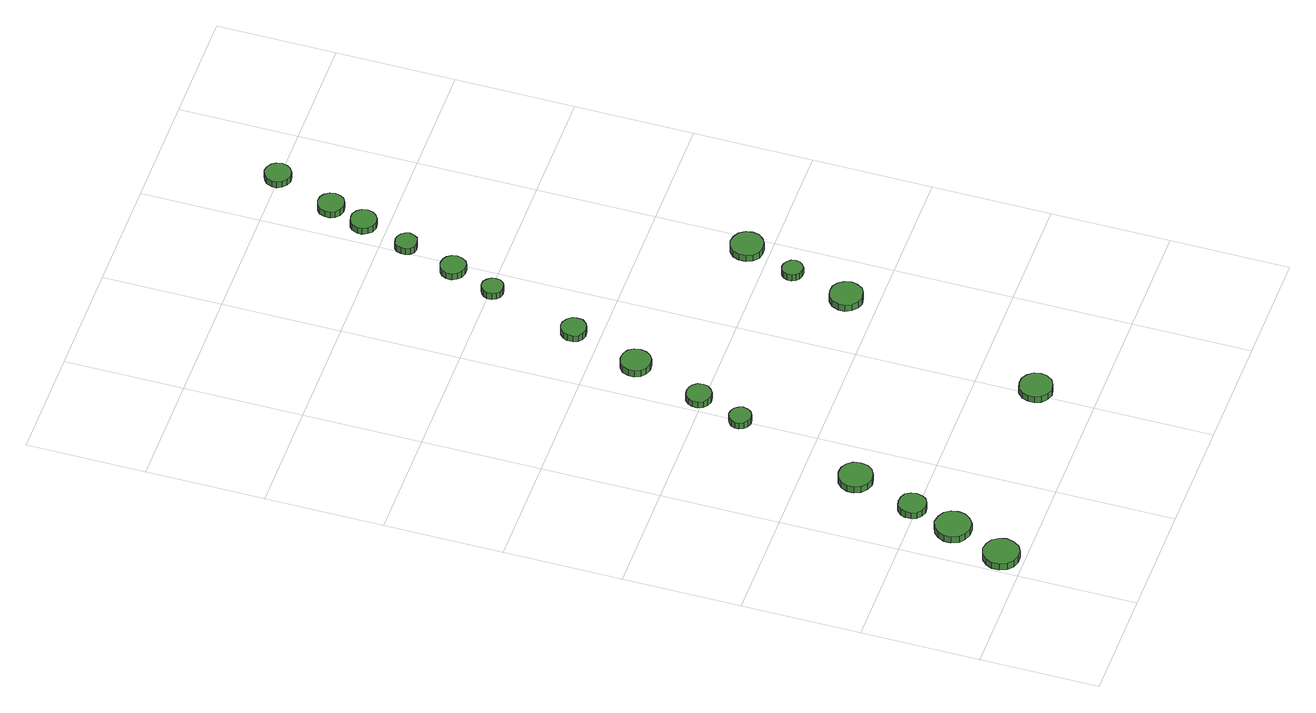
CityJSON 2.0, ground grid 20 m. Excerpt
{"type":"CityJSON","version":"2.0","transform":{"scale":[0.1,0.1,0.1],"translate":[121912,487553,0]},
"CityObjects":{
"tree1":{"type":"SolitaryVegetationObject","attributes":{"function":"something"},"geometry":[{"type":"MultiSurface","lod":"1","boundaries":[[[0,1,2,3,4,5,6,7,8,9,10,11,12,13,14]],[[15,16,17,18,19,20,21,22,23,24,25,26,27,28,29]],[[0,29,28,1]],[[1,28,27,2]],[[2,27,26,3]],[[3,26,25,4]],[[4,25,24,5]],[[5,24,23,6]],[[6,23,22,7]],[[7,22,21,8]],[[8,21,20,9]],[[9,20,19,10]],[[10,19,18,11]],[[11,18,17,12]],[[12,17,16,13]],[[13,16,15,14]],[[14,15,29,0]]]}]},
"tree2":{"type":"SolitaryVegetationObject","attributes":{"function":"something"},"geometry":[{"type":"MultiSurface","lod":"1","boundaries":[[[30,31,32,33,34,35,36,37,38,39,40,41,42,43,44]],[[45,46,47,48,49,50,51,52,53,54,55,56,57,58,59]],[[30,59,58,31]],[[31,58,57,32]],[[32,57,56,33]],[[33,56,55,34]],[[34,55,54,35]],[[35,54,53,36]],[[36,53,52,37]],[[37,52,51,38]],[[38,51,50,39]],[[39,50,49,40]],[[40,49,48,41]],[[41,48,47,42]],[[42,47,46,43]],[[43,46,45,44]],[[44,45,59,30]]]}]},
"tree3":{"type":"SolitaryVegetationObject","attributes":{"function":"something"},"geometry":[{"type":"MultiSurface","lod":"1","boundaries":[[[60,61,62,63,64,65,66,67,68,69,70,71,72,73,74]],[[75,76,77,78,79,80,81,82,83,84,85,86,87,88,89]],[[60,89,88,61]],[[61,88,87,62]],[[62,87,86,63]],[[63,86,85,64]],[[64,85,84,65]],[[65,84,83,66]],[[66,83,82,67]],[[67,82,81,68]],[[68,81,80,69]],[[69,80,79,70]],[[70,79,78,71]],[[71,78,77,72]],[[72,77,76,73]],[[73,76,75,74]],[[74,75,89,60]]]}]},
"tree4":{"type":"SolitaryVegetationObject","attributes":{"function":"something"},"geometry":[{"type":"MultiSurface","lod":"1","boundaries":[[[90,91,92,93,94,95,96,97,98,99,100,101,102,103,104]],[[105,106,107,108,109,110,111,112,113,114,115,116,117,118,119]],[[90,119,118,91]],[[91,118,117,92]],[[92,117,116,93]],[[93,116,115,94]],[[94,115,114,95]],[[95,114,113,96]],[[96,113,112,97]],[[97,112,111,98]],[[98,111,110,99]],[[99,110,109,100]],[[100,109,108,101]],[[101,108,107,102]],[[102,107,106,103]],[[103,106,105,104]],[[104,105,119,90]]]}]},
"tree5":{"type":"SolitaryVegetationObject","attributes":{"function":"something"},"geometry":[{"type":"MultiSurface","lod":"1","boundaries":[[[120,121,122,123,124,125,126,127,128,129,130,131,132,133,134]],[[135,136,137,138,139,140,141,142,143,144,145,146,147,148,149]],[[120,149,148,121]],[[121,148,147,122]],[[122,147,146,123]],[[123,146,145,124]],[[124,145,144,125]],[[125,144,143,126]],[[126,143,142,127]],[[127,142,141,128]],[[128,141,140,129]],[[129,140,139,130]],[[130,139,138,131]],[[131,138,137,132]],[[132,137,136,133]],[[133,136,135,134]],[[134,135,149,120]]]}]},
"tree6":{"type":"SolitaryVegetationObject","attributes":{"function":"something"},"geometry":[{"type":"MultiSurface","lod":"1","boundaries":[[[150,151,152,153,154,155,156,157,158,159,160,161,162,163,164]],[[165,166,167,168,169,170,171,172,173,174,175,176,177,178,179]],[[150,179,178,151]],[[151,178,177,152]],[[152,177,176,153]],[[153,176,175,154]],[[154,175,174,155]],[[155,174,173,156]],[[156,173,172,157]],[[157,172,171,158]],[[158,171,170,159]],[[159,170,169,160]],[[160,169,168,161]],[[161,168,167,162]],[[162,167,166,163]],[[163,166,165,164]],[[164,165,179,150]]]}]},
"tree7":{"type":"SolitaryVegetationObject","attributes":{"function":"something"},"geometry":[{"type":"MultiSurface","lod":"1","boundaries":[[[180,181,182,183,184,185,186,187,188,189,190,191,192,193,194]],[[195,196,197,198,199,200,201,202,203,204,205,206,207,208,209]],[[180,209,208,181]],[[181,208,207,182]],[[182,207,206,183]],[[183,206,205,184]],[[184,205,204,185]],[[185,204,203,186]],[[186,203,202,187]],[[187,202,201,188]],[[188,201,200,189]],[[189,200,199,190]],[[190,199,198,191]],[[191,198,197,192]],[[192,197,196,193]],[[193,196,195,194]],[[194,195,209,180]]]}]},
"tree8":{"type":"SolitaryVegetationObject","attributes":{"function":"something"},"geometry":[{"type":"MultiSurface","lod":"1","boundaries":[[[210,211,212,213,214,215,216,217,218,219,220,221,222,223,224]],[[225,226,227,228,229,230,231,232,233,234,235,236,237,238,239]],[[210,239,238,211]],[[211,238,237,212]],[[212,237,236,213]],[[213,236,235,214]],[[214,235,234,215]],[[215,234,233,216]],[[216,233,232,217]],[[217,232,231,218]],[[218,231,230,219]],[[219,230,229,220]],[[220,229,228,221]],[[221,228,227,222]],[[222,227,226,223]],[[223,226,225,224]],[[224,225,239,210]]]}]},
"tree9":{"type":"SolitaryVegetationObject","attributes":{"function":"something"},"geometry":[{"type":"MultiSurface","lod":"1","boundaries":[[[240,241,242,243,244,245,246,247,248,249,250,251,252,253,254]],[[255,256,257,258,259,260,261,262,263,264,265,266,267,268,269]],[[240,269,268,241]],[[241,268,267,242]],[[242,267,266,243]],[[243,266,265,244]],[[244,265,264,245]],[[245,264,263,246]],[[246,263,262,247]],[[247,262,261,248]],[[248,261,260,249]],[[249,260,259,250]],[[250,259,258,251]],[[251,258,257,252]],[[252,257,256,253]],[[253,256,255,254]],[[254,255,269,240]]]}]},
"tree10":{"type":"SolitaryVegetationObject","attributes":{"function":"something"},"geometry":[{"type":"MultiSurface","lod":"1","boundaries":[[[270,271,272,273,274,275,276,277,278,279,280,281,282,283,284]],[[285,286,287,288,289,290,291,292,293,294,295,296,297,298,299]],[[270,299,298,271]],[[271,298,297,272]],[[272,297,296,273]],[[273,296,295,274]],[[274,295,294,275]],[[275,294,293,276]],[[276,293,292,277]],[[277,292,291,278]],[[278,291,290,279]],[[279,290,289,280]],[[280,289,288,281]],[[281,288,287,282]],[[282,287,286,283]],[[283,286,285,284]],[[284,285,299,270]]]}]},
"tree11":{"type":"SolitaryVegetationObject","attributes":{"function":"something"},"geometry":[{"type":"MultiSurface","lod":"1","boundaries":[[[300,301,302,303,304,305,306,307,308,309,310,311,312,313,314]],[[315,316,317,318,319,320,321,322,323,324,325,326,327,328,329]],[[300,329,328,301]],[[301,328,327,302]],[[302,327,326,303]],[[303,326,325,304]],[[304,325,324,305]],[[305,324,323,306]],[[306,323,322,307]],[[307,322,321,308]],[[308,321,320,309]],[[309,320,319,310]],[[310,319,318,311]],[[311,318,317,312]],[[312,317,316,313]],[[313,316,315,314]],[[314,315,329,300]]]}]},
"tree12":{"type":"SolitaryVegetationObject","attributes":{"function":"something"},"geometry":[{"type":"MultiSurface","lod":"1","boundaries":[[[330,331,332,333,334,335,336,337,338,339,340,341,342,343,344]],[[345,346,347,348,349,350,351,352,353,354,355,356,357,358,359]],[[330,359,358,331]],[[331,358,357,332]],[[332,357,356,333]],[[333,356,355,334]],[[334,355,354,335]],[[335,354,353,336]],[[336,353,352,337]],[[337,352,351,338]],[[338,351,350,339]],[[339,350,349,340]],[[340,349,348,341]],[[341,348,347,342]],[[342,347,346,343]],[[343,346,345,344]],[[344,345,359,330]]]}]},
"tree13":{"type":"SolitaryVegetationObject","attributes":{"function":"something"},"geometry":[{"type":"MultiSurface","lod":"1","boundaries":[[[360,361,362,363,364,365,366,367,368,369,370,371,372,373,374]],[[375,376,377,378,379,380,381,382,383,384,385,386,387,388,389]],[[360,389,388,361]],[[361,388,387,362]],[[362,387,386,363]],[[363,386,385,364]],[[364,385,384,365]],[[365,384,383,366]],[[366,383,382,367]],[[367,382,381,368]],[[368,381,380,369]],[[369,380,379,370]],[[370,379,378,371]],[[371,378,377,372]],[[372,377,376,373]],[[373,376,375,374]],[[374,375,389,360]]]}]},
"tree14":{"type":"SolitaryVegetationObject","attributes":{"function":"something"},"geometry":[{"type":"MultiSurface","lod":"1","boundaries":[[[390,391,392,393,394,395,396,397,398,399,400,401,402,403,404]],[[405,406,407,408,409,410,411,412,413,414,415,416,417,418,419]],[[390,419,418,391]],[[391,418,417,392]],[[392,417,416,393]],[[393,416,415,394]],[[394,415,414,395]],[[395,414,413,396]],[[396,413,412,397]],[[397,412,411,398]],[[398,411,410,399]],[[399,410,409,400]],[[400,409,408,401]],[[401,408,407,402]],[[402,407,406,403]],[[403,406,405,404]],[[404,405,419,390]]]}]},
"tree15":{"type":"SolitaryVegetationObject","attributes":{"function":"something"},"geometry":[{"type":"MultiSurface","lod":"1","boundaries":[[[420,421,422,423,424,425,426,427,428,429,430,431,432,433,434]],[[435,436,437,438,439,440,441,442,443,444,445,446,447,448,449]],[[420,449,448,421]],[[421,448,447,422]],[[422,447,446,423]],[[423,446,445,424]],[[424,445,444,425]],[[425,444,443,426]],[[426,443,442,427]],[[427,442,441,428]],[[428,441,440,429]],[[429,440,439,430]],[[430,439,438,431]],[[431,438,437,432]],[[432,437,436,433]],[[433,436,435,434]],[[434,435,449,420]]]}]},
"tree16":{"type":"SolitaryVegetationObject","attributes":{"function":"something"},"geometry":[{"type":"MultiSurface","lod":"1","boundaries":[[[450,451,452,453,454,455,456,457,458,459,460,461,462,463,464]],[[465,466,467,468,469,470,471,472,473,474,475,476,477,478,479]],[[450,479,478,451]],[[451,478,477,452]],[[452,477,476,453]],[[453,476,475,454]],[[454,475,474,455]],[[455,474,473,456]],[[456,473,472,457]],[[457,472,471,458]],[[458,471,470,459]],[[459,470,469,460]],[[460,469,468,461]],[[461,468,467,462]],[[462,467,466,463]],[[463,466,465,464]],[[464,465,479,450]]]}]},
"tree17":{"type":"SolitaryVegetationObject","attributes":{"function":"something"},"geometry":[{"type":"MultiSurface","lod":"1","boundaries":[[[480,481,482,483,484,485,486,487,488,489,490,491,492,493,494]],[[495,496,497,498,499,500,501,502,503,504,505,506,507,508,509]],[[480,509,508,481]],[[481,508,507,482]],[[482,507,506,483]],[[483,506,505,484]],[[484,505,504,485]],[[485,504,503,486]],[[486,503,502,487]],[[487,502,501,488]],[[488,501,500,489]],[[489,500,499,490]],[[490,499,498,491]],[[491,498,497,492]],[[492,497,496,493]],[[493,496,495,494]],[[494,495,509,480]]]}]},
"tree18":{"type":"SolitaryVegetationObject","attributes":{"function":"something"},"geometry":[{"type":"MultiSurface","lod":"1","boundaries":[[[510,511,512,513,514,515,516,517,518,519,520,521,522,523,524]],[[525,526,527,528,529,530,531,532,533,534,535,536,537,538,539]],[[510,539,538,511]],[[511,538,537,512]],[[512,537,536,513]],[[513,536,535,514]],[[514,535,534,515]],[[515,534,533,516]],[[516,533,532,517]],[[517,532,531,518]],[[518,531,530,519]],[[519,530,529,520]],[[520,529,528,521]],[[521,528,527,522]],[[522,527,526,523]],[[523,526,525,524]],[[524,525,539,510]]]}]}
},
"vertices":[
[63,39,16],[60,51,16],[53,61,16],[42,67,16],[30,69,16],[18,65,16],[9,56,16],[4,45,16],[4,33,16],[9,21,16],[18,13,16],[30,9,16],[42,10,16],[53,16,16],[60,27,16],[60,27,3],[53,16,3],[42,10,3],[30,9,3],[18,13,3],[9,21,3],[4,33,3],[4,45,3],[9,56,3],[18,65,3],[30,69,3],[42,67,3],[53,61,3],[60,51,3],[63,39,3],
[98,131,16],[96,143,16],[89,153,16],[78,159,16],[65,161,16],[53,157,16],[44,148,16],[39,137,16],[39,125,16],[44,113,16],[53,105,16],[65,101,16],[78,102,16],[89,109,16],[96,119,16],[96,119,3],[89,109,3],[78,102,3],[65,101,3],[53,105,3],[44,113,3],[39,125,3],[39,137,3],[44,148,3],[53,157,3],[65,161,3],[78,159,3],[89,153,3],[96,143,3],[98,131,3],
[117,207,16],[115,217,16],[110,225,16],[101,229,16],[92,230,16],[83,228,16],[75,221,16],[72,212,16],[72,203,16],[75,194,16],[83,187,16],[92,184,16],[101,185,16],[110,190,16],[115,198,16],[115,198,3],[110,190,3],[101,185,3],[92,184,3],[83,187,3],[75,194,3],[72,203,3],[72,212,3],[75,221,3],[83,228,3],[92,230,3],[101,229,3],[110,225,3],[115,217,3],[117,207,3],
[155,313,17],[153,325,17],[146,334,17],[136,340,17],[124,341,17],[113,338,17],[104,330,17],[99,319,17],[99,307,17],[104,296,17],[113,288,17],[124,284,17],[136,286,17],[146,292,17],[153,301,17],[153,301,4],[146,292,4],[136,286,4],[124,284,4],[113,288,4],[104,296,4],[99,307,4],[99,319,4],[104,330,4],[113,338,4],[124,341,4],[136,340,4],[146,334,4],[153,325,4],[155,313,4],
[220,531,15],[218,538,15],[214,544,15],[207,548,15],[199,549,15],[192,546,15],[186,541,15],[183,534,15],[183,527,15],[186,520,15],[192,515,15],[199,512,15],[207,513,15],[214,517,15],[218,523,15],[218,523,2],[214,517,2],[207,513,2],[199,512,2],[192,515,2],[186,520,2],[183,527,2],[183,534,2],[186,541,2],[192,546,2],[199,549,2],[207,548,2],[214,544,2],[218,538,2],[220,531,2],
[249,608,16],[248,617,16],[242,624,16],[235,628,16],[226,629,16],[218,627,16],[211,621,16],[208,613,16],[208,604,16],[211,596,16],[218,590,16],[226,587,16],[235,588,16],[242,593,16],[248,600,16],[248,600,3],[242,593,3],[235,588,3],[226,587,3],[218,590,3],[211,596,3],[208,604,3],[208,613,3],[211,621,3],[218,627,3],[226,629,3],[235,628,3],[242,624,3],[248,617,3],[249,608,3],
[437,101,16],[435,112,16],[428,121,16],[418,127,16],[407,128,16],[396,125,16],[387,117,16],[383,106,16],[383,95,16],[387,85,16],[396,77,16],[407,73,16],[418,75,16],[428,80,16],[435,90,16],[435,90,3],[428,80,3],[418,75,3],[407,73,3],[396,77,3],[387,85,3],[383,95,3],[383,106,3],[387,117,3],[396,125,3],[407,128,3],[418,127,3],[428,121,3],[435,112,3],[437,101,3],
[293,727,17],[291,737,17],[285,746,17],[276,751,17],[265,752,17],[255,749,17],[247,742,17],[243,732,17],[243,722,17],[247,712,17],[255,705,17],[265,702,17],[276,703,17],[285,708,17],[291,717,17],[291,717,4],[285,708,4],[276,703,4],[265,702,4],[255,705,4],[247,712,4],[243,722,4],[243,732,4],[247,742,4],[255,749,4],[265,752,4],[276,751,4],[285,746,4],[291,737,4],[293,727,4],
[331,845,16],[330,853,16],[324,860,16],[317,865,16],[308,866,16],[300,863,16],[293,857,16],[290,849,16],[290,840,16],[293,832,16],[300,826,16],[308,824,16],[317,825,16],[324,829,16],[330,836,16],[330,836,3],[324,829,3],[317,825,3],[308,824,3],[300,826,3],[293,832,3],[290,840,3],[290,849,3],[293,857,3],[300,863,3],[308,866,3],[317,865,3],[324,860,3],[330,853,3],[331,845,3],
[543,453,16],[540,464,16],[534,473,16],[524,479,16],[512,480,16],[502,477,16],[493,469,16],[488,458,16],[488,447,16],[493,437,16],[502,429,16],[512,425,16],[524,427,16],[534,432,16],[540,442,16],[540,442,3],[534,432,3],[524,427,3],[512,425,3],[502,429,3],[493,437,3],[488,447,3],[488,458,3],[493,469,3],[502,477,3],[512,480,3],[524,479,3],[534,473,3],[540,464,3],[543,453,3],
[378,997,15],[377,1004,15],[372,1010,15],[366,1014,15],[358,1015,15],[351,1012,15],[346,1007,15],[343,1001,15],[343,993,15],[346,986,15],[351,981,15],[358,979,15],[366,980,15],[372,983,15],[377,989,15],[377,989,2],[372,983,2],[366,980,2],[358,979,2],[351,981,2],[346,986,2],[343,993,2],[343,1001,2],[346,1007,2],[351,1012,2],[358,1015,2],[366,1014,2],[372,1010,2],[377,1004,2],[378,997,2],
[407,1071,16],[405,1080,16],[400,1087,16],[393,1091,16],[384,1092,16],[375,1089,16],[369,1084,16],[365,1076,16],[365,1067,16],[369,1059,16],[375,1053,16],[384,1050,16],[393,1051,16],[400,1055,16],[405,1063,16],[405,1063,3],[400,1055,3],[393,1051,3],[384,1050,3],[375,1053,3],[369,1059,3],[365,1067,3],[365,1076,3],[369,1084,3],[375,1089,3],[384,1092,3],[393,1091,3],[400,1087,3],[405,1080,3],[407,1071,3],
[563,553,15],[562,560,15],[557,565,15],[551,569,15],[544,570,15],[537,568,15],[532,563,15],[529,556,15],[529,549,15],[532,543,15],[537,538,15],[544,536,15],[551,536,15],[557,540,15],[562,546,15],[562,546,2],[557,540,2],[551,536,2],[544,536,2],[537,538,2],[532,543,2],[529,549,2],[529,556,2],[532,563,2],[537,568,2],[544,570,2],[551,569,2],[557,565,2],[562,560,2],[563,553,2],
[433,1159,16],[431,1166,16],[427,1172,16],[420,1176,16],[413,1177,16],[405,1175,16],[400,1170,16],[397,1163,16],[397,1155,16],[400,1148,16],[405,1143,16],[413,1141,16],[420,1142,16],[427,1145,16],[431,1152,16],[431,1152,3],[427,1145,3],[420,1142,3],[413,1141,3],[405,1143,3],[400,1148,3],[397,1155,3],[397,1163,3],[400,1170,3],[405,1175,3],[413,1177,3],[420,1176,3],[427,1172,3],[431,1166,3],[433,1159,3],
[602,638,16],[600,649,16],[593,659,16],[583,664,16],[572,666,16],[561,662,16],[552,654,16],[548,644,16],[548,632,16],[552,622,16],[561,614,16],[572,611,16],[583,612,16],[593,618,16],[600,627,16],[600,627,3],[593,618,3],[583,612,3],[572,611,3],[561,614,3],[552,622,3],[548,632,3],[548,644,3],[552,654,3],[561,662,3],[572,666,3],[583,664,3],[593,659,3],[600,649,3],[602,638,3],
[462,1239,17],[460,1248,17],[455,1255,17],[447,1260,17],[438,1260,17],[429,1258,17],[423,1252,17],[419,1243,17],[419,1234,17],[423,1226,17],[429,1220,17],[438,1217,17],[447,1218,17],[455,1223,17],[460,1230,17],[460,1230,4],[455,1223,4],[447,1218,4],[438,1217,4],[429,1220,4],[423,1226,4],[419,1234,4],[419,1243,4],[423,1252,4],[429,1258,4],[438,1260,4],[447,1260,4],[455,1255,4],[460,1248,4],[462,1239,4],
[483,1300,16],[481,1309,16],[476,1316,16],[468,1321,16],[459,1322,16],[450,1319,16],[443,1313,16],[440,1304,16],[440,1295,16],[443,1287,16],[450,1281,16],[459,1278,16],[468,1279,16],[476,1284,16],[481,1291,16],[481,1291,3],[476,1284,3],[468,1279,3],[459,1278,3],[450,1281,3],[443,1287,3],[440,1295,3],[440,1304,3],[443,1313,3],[450,1319,3],[459,1322,3],[468,1321,3],[476,1316,3],[481,1309,3],[483,1300,3],
[520,1401,18],[518,1410,18],[513,1417,18],[505,1422,18],[496,1423,18],[488,1420,18],[481,1414,18],[477,1405,18],[477,1396,18],[481,1388,18],[488,1382,18],[496,1379,18],[505,1380,18],[513,1385,18],[518,1392,18],[518,1392,5],[513,1385,5],[505,1380,5],[496,1379,5],[488,1382,5],[481,1388,5],[477,1396,5],[477,1405,5],[481,1414,5],[488,1420,5],[496,1423,5],[505,1422,5],[513,1417,5],[518,1410,5],[520,1401,5]
]}
